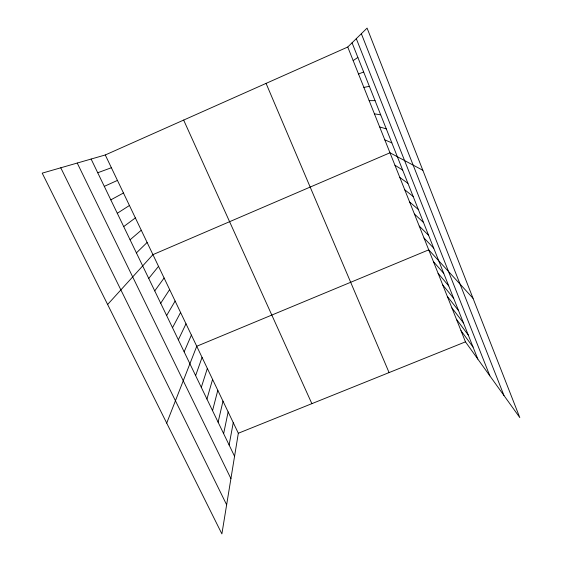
<?xml version="1.0" encoding="UTF-8"?>
<svg xmlns="http://www.w3.org/2000/svg" width="562" height="562" viewBox="0 0 562 562"><rect width="100%" height="100%" fill="white"/><g stroke="black" fill="none" stroke-linecap="round" stroke-linejoin="round"><path stroke-width="0.84" d="M105.277 154.964L238.33 433.246L221.885 533.9L42.206 173.145L105.277 154.964L347.752 47.025L367.084 28.1L519.794 417.58L465.462 341.851L347.752 47.025M229.12 444.999L233.251 422.617M223.634 433.632L228.137 411.918M218.105 422.181L222.988 401.149M212.541 410.66L217.803 390.316M206.942 399.055L212.591 379.406M201.301 387.366L207.343 368.433M195.625 375.599L202.06 357.383M166.703 423.109L196.742 346.262L428.729 249.851L473.035 298.317M184.146 351.819L191.396 335.071M178.351 339.806L186.008 323.81M172.513 327.709L180.585 312.465M166.633 315.521L175.126 301.056M160.711 303.248L169.633 289.563M154.747 290.891L164.104 278M148.74 278.443L158.533 266.353M107.623 304.485L152.934 254.635L389.979 152.787L422.835 170.272M136.404 252.893L147.118 242.475M130.082 239.784L141.266 230.237M123.71 226.584L135.372 217.908M353.161 60.577L357.875 57.436M117.289 213.279L129.436 205.495M110.819 199.868L123.457 192.998M104.3 186.366L117.437 180.409M358.535 74.036L363.642 71.95M238.33 433.246L465.462 341.851M97.732 172.759L111.381 167.729M363.867 87.398L369.367 86.351M369.164 100.661L375.051 100.64M374.425 113.833L380.692 114.824M379.645 126.907L386.284 128.888M384.829 139.896L391.84 142.853M394.938 165.207L402.659 170.054M399.863 177.55L407.928 183.303M404.759 189.801L413.154 196.454M409.614 201.976L418.346 209.514M414.44 214.066L423.502 222.475M419.238 226.072L428.616 235.345M424.001 238L433.695 248.116M433.428 261.618L443.748 273.392M438.093 273.308L448.722 285.896M442.73 284.92L453.653 298.31M447.338 296.455L458.557 310.631M451.911 307.913L463.425 322.869M456.463 319.3L468.258 335.022M460.973 330.611L473.056 347.091M60.773 167.792L226.641 504.795M77.233 163.043L230.919 478.634M91.114 159.046L234.565 456.295M183.648 120.071L311.868 403.657M266.072 83.38L389.08 372.585M356.294 38.659L489.846 375.83M352.058 42.81L477.819 359.069M361.352 33.713L503.988 395.543"/></g></svg>
